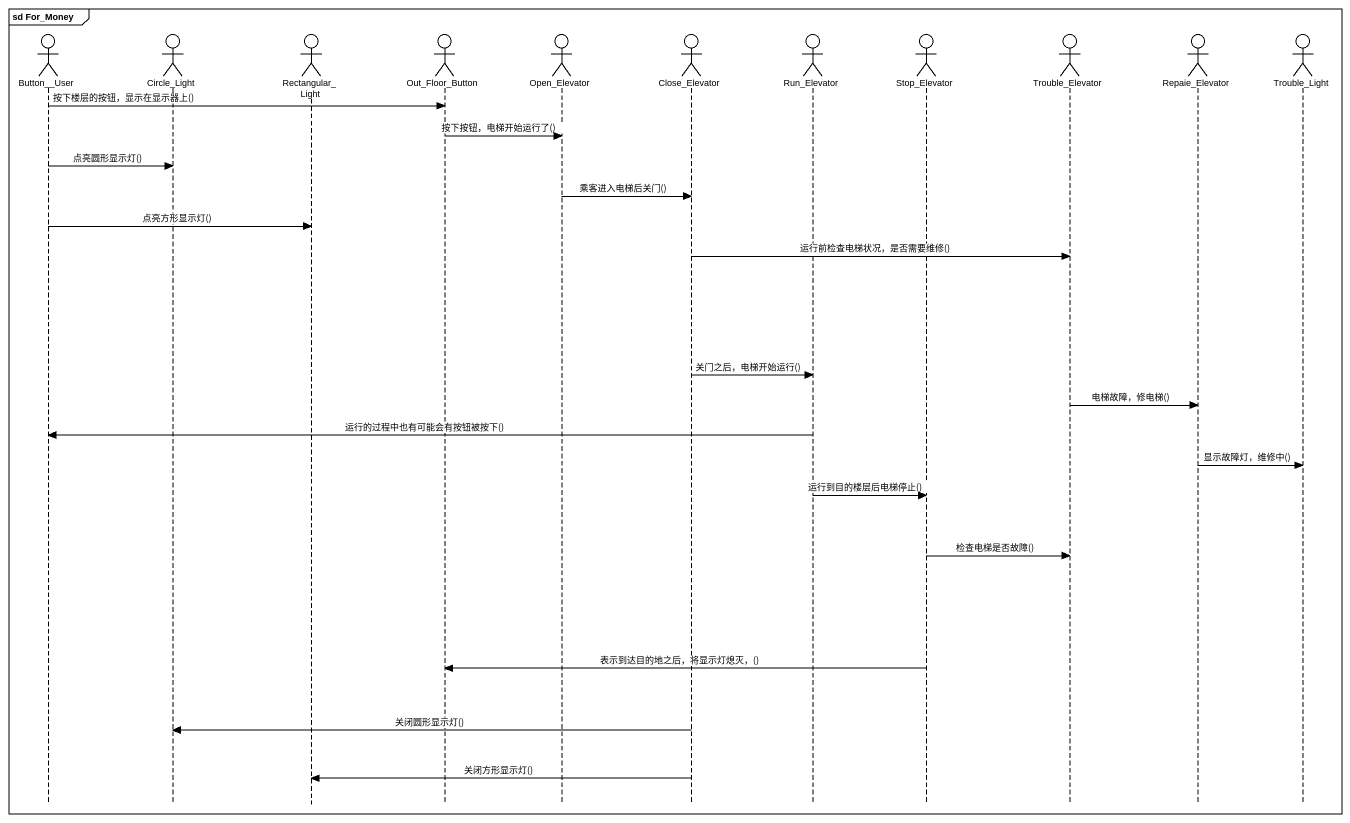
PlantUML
@startuml
mainframe sd For_Money
hide footbox
actor "Button__User" as Button_User
actor Circle_Light
actor Rectangular_Light
actor Out_Floor_Button
actor Open_Elevator
actor Close_Elevator
actor Run_Elevator
actor Stop_Elevator
actor Trouble_Elevator
actor Repaie_Elevator
actor Trouble_Light

Button_User -> Out_Floor_Button : 按下楼层的按钮，显示在显示器上()
Out_Floor_Button -> Open_Elevator : 按下按钮，电梯开始运行了()
Button_User -> Circle_Light : 点亮圆形显示灯()
Open_Elevator -> Close_Elevator : 乘客进入电梯后关门()
Button_User -> Rectangular_Light : 点亮方形显示灯()
Close_Elevator -> Trouble_Elevator : 运行前检查电梯状况，是否需要维修()
Close_Elevator -> Run_Elevator : 关门之后，电梯开始运行()
Trouble_Elevator -> Repaie_Elevator : 电梯故障，修电梯()
Run_Elevator -> Button_User : 运行的过程中也有可能会有按钮被按下()
Repaie_Elevator -> Trouble_Light : 显示故障灯，维修中()
Run_Elevator -> Stop_Elevator : 运行到目的楼层后电梯停止()
Stop_Elevator -> Trouble_Elevator : 检查电梯是否故障()
Stop_Elevator -> Out_Floor_Button : 表示到达目的地之后，将显示灯熄灭，()
Close_Elevator -> Circle_Light : 关闭圆形显示灯()
Close_Elevator -> Rectangular_Light : 关闭方形显示灯()
@enduml
